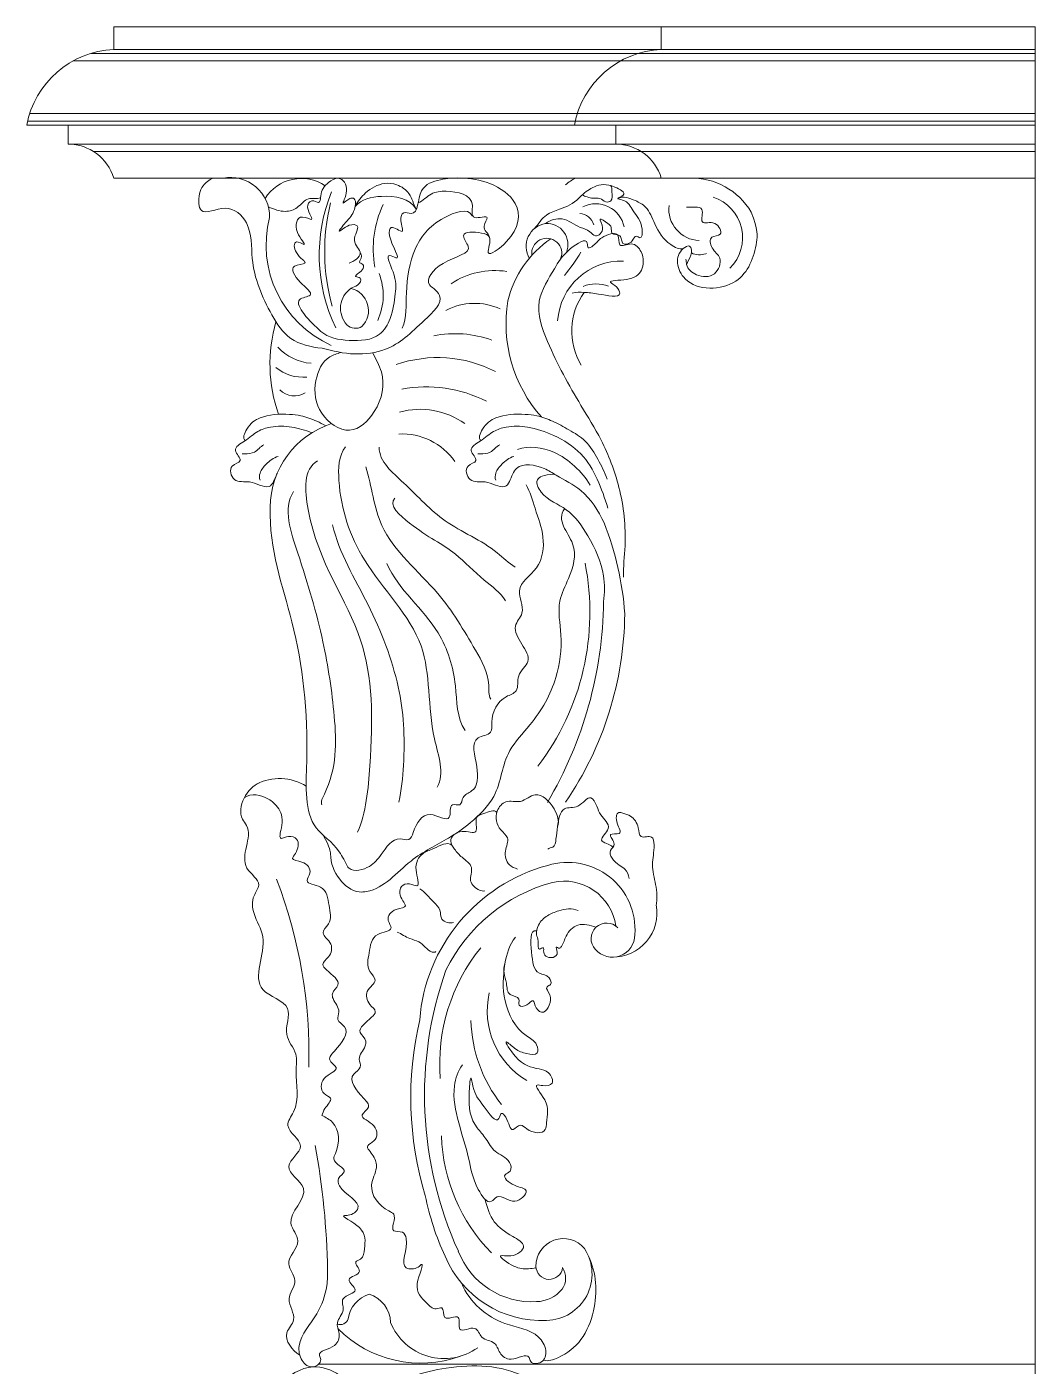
# Model space of a CAD drawing. Header units: millimetres. Extents: x -866 to 1519, y 0 to 1788.
# Drawn here: x 1227.9 to 1518.5, y 851.3 to 1237.4 of the extents above; entities that cross this region are included whole.
import ezdxf

# ---------------------------------------------------------------- set-up
doc = ezdxf.new("R2010")
doc.units = ezdxf.units.MM
doc.layers.add('ceco.net 173', color=7, linetype='Continuous')

msp = doc.modelspace()

# ---------------------------------------------------------------- linework, layer by layer
at = {"layer": 'ceco.net 173', "lineweight": 5}
for p, q in [((1252.92, 1237.44), (1518.54, 1237.44)), ((1252.92, 1237.44), (1518.54, 1237.44)), ((1252.92, 1237.44), (1252.92, 1230.89)), ((1410.77, 1237.44), (1410.77, 1230.89)), ((1518.54, 0), (1518.54, 1237.44)), ((1246.41, 1229.79), (1518.54, 1229.79)), ((1252.92, 1230.89), (1518.54, 1230.89)), ((1241.18, 1227.59), (1518.54, 1227.59)), ((1228.7, 1212.4), (1518.54, 1212.4)), ((1227.87, 1209.1), (1518.54, 1209.1)), ((1228.1, 1210.2), (1518.54, 1210.2)), ((1239.84, 1209.1), (1239.84, 1203.65)), ((1397.69, 1209.1), (1397.69, 1203.65)), ((1239.84, 1203.65), (1518.54, 1203.65)), ((1247.16, 1201.45), (1518.54, 1201.45)), ((1252.92, 1193.85), (1518.54, 1193.85)), ((1518.54, 851.9), (1311.94, 851.9))]:
    msp.add_line(p, q, dxfattribs=at)
for centre, radius, start, end in [((1254.07, 1204.28), 26.64, 92.4704, 169.5834), ((1411.92, 1204.28), 26.64, 92.4704, 169.5834), ((1239.66, 1189.78), 13.87, 17.0638, 89.2538), ((1397.51, 1189.78), 13.87, 17.0638, 89.2538), ((1286.55, 1182.72), 11.32, 358.7731, 100.5346), ((1307.01, 1181.37), 12.36, 56.1634, 147.6584), ((1419.41, 1173.79), 20.07, 30.6165, 91.3904), ((1360.73, 1171.6), 48.56, 157.8776, 205.5358), ((1371.84, 1172.68), 58.11, 166.0858, 195.7171), ((1357.31, 1173.46), 29.59, 154.4578, 190.3408), ((1391.86, 1178.11), 8.33, 11.3786, 116.1945), ((1421.99, 1184.88), 9.05, 173.3812, 268.0559), ((1421.88, 1176.62), 12.32, 314.7418, 71.9373), ((1328.49, 1174.53), 31.64, 165.45, 246.0573), ((1387.11, 1179.33), 4.29, 13.841, 88.2928), ((1378.51, 1174.13), 6.72, 99.229, 210.4726), ((1377.78, 1174.71), 6.07, 337.9036, 93.2697), ((1395.48, 1151.62), 29.72, 123.803, 166.7819), ((1377.74, 1172.17), 4.32, 337.7234, 187.863), ((1399.31, 1151.45), 18.46, 88.337, 176.2567), ((1334.44, 1205.07), 62.37, 320.886, 328.4833), ((1313.44, 1160.04), 17.17, 335.1271, 21.597), ((1362.81, 1144.16), 23.01, 81.464, 123.3651), ((1392, 1152.51), 10.8, 70.6756, 110.5049), ((1325.24, 1156.29), 6.95, 123.8508, 223.094), ((1319.79, 1155.64), 6.58, 315.5662, 75.963), ((1406.52, 1151.84), 40.51, 170.655, 221.5304), ((1403.77, 1149.78), 18.84, 143.8883, 211.5314), ((1356.95, 1139.96), 17.77, 65.3436, 117.8065), ((1341.46, 1140.22), 43.5, 163.7402, 199.4409), ((1322.66, 1154.12), 3.6, 225.9241, 300.5812), ((1351.3, 1117.7), 31.28, 70.1383, 101.3328), ((1311.04, 1155.16), 14.77, 222.7487, 265.1812), ((1307.45, 1148.57), 12.14, 230.0655, 275.5637), ((1346.33, 1105.69), 36.4, 62.8348, 109.2129), ((1305.02, 1137.11), 6.05, 226.1293, 300.4617), ((1343.05, 1095.51), 38.14, 63.0489, 100.704), ((1341.2, 1104.93), 22.25, 54.4896, 105.251), ((1323.64, 1098.7), 25.62, 108.0619, 179.3488), ((1336.04, 1101.55), 18.52, 34.7039, 92.9102), ((1313.58, 1062.43), 86.83, 3.8406, 21.6265), ((1316.96, 1068.65), 73.22, 322.6912, 11.1778), ((1277.21, 1073.22), 116.92, 329.4972, 359.2722), ((1302.19, 1069.22), 98.04, 325.6854, 359.4302), ((1300.74, 1006.55), 14.22, 57.3528, 118.2546), ((1383.8, 977.19), 19.4, 355.7993, 107.3577), ((1391.16, 947.28), 50.19, 105.1863, 175.4978), ((1167.64, 941.18), 141.57, 358.5167, 20.9285), ((1392.02, 944.17), 48.31, 105.0883, 153.7361), ((1382.74, 976.11), 15.07, 8.2519, 102.6079), ((1396.82, 981.96), 12.69, 269.2535, 10.6982), ((1395.05, 974.59), 4.51, 44.4676, 222.6912), ((1396.65, 975.77), 6.5, 220.7409, 0), ((1399.92, 938.53), 53.04, 140.9742, 184.5672), ((1450.78, 929.46), 108.27, 160.5292, 204.5028), ((1383.95, 953.74), 23.35, 167.1604, 239.2705), ((1436.73, 928.91), 98.17, 166.8688, 196.7901), ((1396.49, 952.06), 40.62, 181.5098, 218.4406), ((1397.6, 919.21), 50.21, 181.6448, 224.5377), ((1092.47, 875.35), 222.12, 0.9533, 10.279), ((1419.81, 915.94), 78.59, 191.2885, 204.7389), ((1382.51, 880.26), 7.88, 39.1266, 180.9951), ((1373.47, 892.61), 22.69, 200.803, 273.4354), ((1377.42, 877.93), 13.38, 271.2282, 33.0997), ((1376.32, 894.75), 30.23, 202.7665, 272.6258), ((1378.48, 880.22), 3.85, 181.3346, 353.5335), ((1377.47, 876.75), 5.71, 325.6797, 32.0853), ((1374.5, 880), 10.05, 271.9075, 319.9178), ((1329.09, 863.87), 8.63, 107.1134, 172.4821), ((1323.97, 863.76), 8.75, 1.3819, 72.8755), ((1318.22, 865.77), 2.43, 249.1108, 341.5832), ((1341.4, 885.81), 33.58, 224.8101, 289.939), ((1348.13, 870.15), 16.6, 201.8478, 305.8344), ((1347.03, 883.56), 31.43, 301.2669, 301.5747)]:
    msp.add_arc(centre, radius, start, end, dxfattribs=at)
for points, knots in [([(1312.97, 1144.79), (1309.84, 1145.12), (1303.4, 1146.48), (1296.74, 1156.84), (1292.09, 1168.14), (1293.01, 1180.34), (1285.78, 1187.06), (1277.33, 1182.06), (1277.3, 1188.74), (1278.64, 1192.01), (1280.41, 1193.31), (1281.59, 1193.85)], [0, 0, 0, 0, 8.651549, 16.669899, 32.442656, 41.961338, 48.823617, 55.119218, 59.525869, 61.909652, 65.154561, 65.154561, 65.154561, 65.154561]), ([(1312.28, 1187.03), (1312.58, 1187.49), (1312.45, 1189.82), (1314.12, 1192.33), (1318.22, 1194.71), (1321.28, 1190.72), (1318.01, 1185.24), (1320.51, 1187.97), (1322.94, 1188.28), (1322.36, 1183.55), (1320.45, 1182.02), (1316.67, 1177.1), (1320.34, 1180.67), (1324.58, 1180.31), (1320.69, 1175.58), (1325.69, 1172.07), (1322.13, 1169.85), (1320.82, 1169.32)], [1.87409, 1.87409, 1.87409, 1.87409, 3.372698, 7.451197, 10.089093, 13.930744, 17.33936, 19.41399, 20.356403, 23.356369, 27.44776, 30.298534, 33.36838, 35.463857, 39.342553, 43.070339, 46.910261, 46.910261, 46.910261, 46.910261]), ([(1312.97, 1144.79), (1316.05, 1143.98), (1322.05, 1142.57), (1333.53, 1144.16), (1340.2, 1150.83), (1348.65, 1158.49), (1345.53, 1161.81), (1342.18, 1164.07), (1347.58, 1170.87), (1356.82, 1172.06), (1354.26, 1175.59), (1352.99, 1178.6), (1358.18, 1178.32), (1362.46, 1177.08), (1359.08, 1169.77), (1369.57, 1177.23), (1370.76, 1186.63), (1361.68, 1192.93), (1353.78, 1194.09), (1346.99, 1193.59), (1340.19, 1191.37), (1340.94, 1182.44), (1336.08, 1184.44), (1335.3, 1181.39), (1337.2, 1176.95), (1332.44, 1180.92), (1331.99, 1175.44), (1336.71, 1169.34), (1330.76, 1172.68), (1334.52, 1165.3), (1334.13, 1160.52), (1333.28, 1153.79), (1329.29, 1147.17), (1320.83, 1146.7), (1314.73, 1147.72), (1312.64, 1149.65)], [0, 0, 0, 0, 9.556386, 18.504622, 32.613646, 40.913051, 43.493281, 45.016419, 52.352769, 61.151413, 62.851844, 64.418511, 69.607772, 72.194114, 76.664813, 82.813881, 94.033232, 103.363551, 112.005339, 117.812146, 124.112255, 131.244627, 133.359438, 135.768979, 138.865323, 142.149299, 144.628532, 151.196192, 153.094515, 157.894186, 164.248063, 171.526952, 177.012399, 185.973782, 194.494852, 194.494852, 194.494852, 194.494852]), ([(1322.52, 1185.68), (1323.29, 1187.12), (1325.55, 1190.05), (1330.08, 1192.65), (1334.86, 1192.11), (1338.69, 1189.51), (1339.32, 1186.28), (1340.15, 1184.85)], [0, 0, 0, 0, 4.895014, 11.010425, 14.548921, 18.885879, 23.857028, 23.857028, 23.857028, 23.857028]), ([(1340.7, 1186.68), (1342.04, 1187.24), (1344.28, 1189.78), (1349.85, 1190.34), (1357.84, 1188.86), (1355.25, 1181.15), (1362.05, 1183.68), (1358.57, 1179.39), (1360.91, 1177.93), (1361.19, 1176.91)], [1.073651, 1.073651, 1.073651, 1.073651, 5.123302, 9.080904, 16.850872, 20.305606, 23.325686, 25.243676, 27.900722, 27.900722, 27.900722, 27.900722]), ([(1377.43, 1180.76), (1378.74, 1181.75), (1382.72, 1182.96), (1386.44, 1179.61), (1389.98, 1178.9), (1391.9, 1176.3), (1394.92, 1179.12), (1392.02, 1182.97), (1395.24, 1180.93), (1396.6, 1179.73), (1396.01, 1177.19), (1398.91, 1177.81), (1399.28, 1176.1), (1399.73, 1174.27), (1402.53, 1175.08), (1403.19, 1177.67), (1405.24, 1175.86), (1405.51, 1181.3), (1402.62, 1183.65), (1401.19, 1187.41), (1397.27, 1187.86), (1401.51, 1189.12), (1395.77, 1192.38), (1391.93, 1191.93), (1388.52, 1189.63), (1385.81, 1186.72), (1382.23, 1184.93), (1377.02, 1183.48), (1375.35, 1180.58), (1374.21, 1179.3)], [0, 0, 0, 0, 4.92022, 10.671702, 13.717681, 15.700554, 18.791626, 21.421892, 23.984805, 25.456952, 27.222045, 29.535957, 30.817339, 31.940783, 34.672565, 36.502611, 37.644161, 40.167402, 46.105833, 50.460634, 51.856195, 53.726759, 57.081701, 62.99361, 67.426331, 68.603294, 74.942786, 79.118464, 84.291524, 84.291524, 84.291524, 84.291524]), ([(1396.14, 1191.66), (1396.65, 1191.31), (1396.37, 1189.57), (1397, 1187.22), (1394.46, 1186.64), (1393.21, 1188.39), (1391.13, 1187.83), (1389.49, 1188.38), (1388.4, 1188.69), (1388.01, 1189.03)], [0, 0, 0, 0, 1.846739, 4.441701, 5.952576, 7.954691, 9.921703, 11.641449, 13.186987, 13.186987, 13.186987, 13.186987]), ([(1297.52, 1185.5), (1299.09, 1184.89), (1301.91, 1183.72), (1306.18, 1185.06), (1308.68, 1188.68), (1311.35, 1187.72), (1312.56, 1188.15)], [0, 0, 0, 0, 4.60168, 7.845957, 11.58435, 14.857859, 14.857859, 14.857859, 14.857859]), ([(1312.64, 1149.65), (1311.04, 1151.15), (1308.37, 1153.35), (1304.8, 1159.29), (1311.66, 1159.77), (1306.24, 1163.61), (1302.96, 1168.97), (1310, 1168.95), (1304.98, 1171.5), (1304.64, 1176.49), (1309.41, 1173.58), (1304.5, 1178.44), (1306.04, 1183.94), (1311.68, 1180.6), (1307.55, 1185.65), (1310.37, 1187.89), (1311.96, 1186.47), (1312.28, 1187.03)], [14.017861, 14.017861, 14.017861, 14.017861, 20.201819, 23.996065, 27.004777, 31.326926, 35.754652, 38.585759, 42.134564, 44.931323, 47.002301, 50.570407, 54.805892, 57.233227, 61.116383, 63.008149, 64.56566, 64.56566, 64.56566, 64.56566]), ([(1322.52, 1185.68), (1324.35, 1187.68), (1330.78, 1189.38), (1338.39, 1187.94), (1340.15, 1184.85)], [0, 0, 0, 0, 8.135004, 18.831147, 18.831147, 18.831147, 18.831147]), ([(1336.08, 1150.56), (1337.42, 1153.71), (1336.83, 1161.62), (1338.99, 1173.82), (1345.12, 1181.83), (1355.13, 1185.46), (1356.25, 1182.99)], [0, 0, 0, 0, 10.258236, 23.113098, 35.358867, 43.504833, 43.504833, 43.504833, 43.504833]), ([(1417.18, 1173.57), (1415.96, 1173.17), (1411.95, 1175.16), (1408.95, 1179.8), (1407.05, 1185.37), (1402.93, 1187.65), (1399.71, 1188.75), (1398.2, 1187.93)], [0, 0, 0, 0, 3.852072, 11.419227, 16.941897, 20.366452, 25.520718, 25.520718, 25.520718, 25.520718]), ([(1417.8, 1170.43), (1417.96, 1169.94), (1417.9, 1167.98), (1421.04, 1165.31), (1426.52, 1165.05), (1428.7, 1170.99), (1425.15, 1173.02), (1424.41, 1177.37), (1429.01, 1177.01), (1426.52, 1182.09), (1421.33, 1179.79), (1423.89, 1186.5), (1419.47, 1185.19), (1417.98, 1185.48)], [0, 0, 0, 0, 1.524865, 5.634922, 10.776365, 15.52793, 19.252098, 22.273035, 24.81701, 28.270662, 31.877775, 35.454245, 40.00784, 40.00784, 40.00784, 40.00784]), ([(1436.68, 1184.01), (1438.62, 1178.94), (1438.17, 1172.76), (1434.02, 1161.47), (1418.84, 1161.24), (1414.86, 1169.1), (1415.94, 1173.01), (1419.45, 1174.99), (1419.66, 1171.02), (1418.27, 1169.83), (1418.06, 1168.86)], [49.20467, 49.20467, 49.20467, 49.20467, 53.85548, 65.468051, 78.699621, 83.330348, 87.375279, 89.124268, 91.577699, 94.286653, 94.286653, 94.286653, 94.286653]), ([(1385.1, 1160.66), (1386.17, 1161.08), (1388.95, 1160.85), (1392.68, 1160.57), (1399.95, 1158.87), (1398.07, 1162.65), (1394.45, 1164.44), (1401.77, 1164.18), (1405.79, 1166.76), (1405.75, 1172.24), (1402.56, 1175.76), (1398.03, 1173.32), (1399.07, 1179.14), (1393.16, 1176.89), (1392.05, 1174.89), (1389.36, 1173.15), (1389.8, 1177.2), (1382.48, 1172.42), (1379.96, 1167.32), (1373.65, 1157.92), (1378.95, 1143.49), (1385.88, 1130.91), (1394.22, 1117.59), (1399.41, 1104.09), (1400.9, 1090.44), (1399.78, 1081.83), (1399.86, 1078.84)], [0, 0, 0, 0, 3.45236, 7.609946, 13.747352, 15.82739, 17.967645, 22.613756, 27.685829, 32.973718, 36.65335, 39.908888, 42.736941, 47.36281, 50.766891, 52.329886, 53.673215, 58.730302, 66.257075, 76.49165, 88.391582, 109.172245, 120.694437, 135.269462, 152.229363, 161.212301, 161.212301, 161.212301, 161.212301]), ([(1321.37, 1162.07), (1321.88, 1162.42), (1323.37, 1162.48), (1324.79, 1165.13), (1321.47, 1165.45), (1324.79, 1166.87), (1325.23, 1169.17), (1323.04, 1169.39), (1324.69, 1170.84), (1324.18, 1171.91), (1323.98, 1172.18)], [0.380781, 0.380781, 0.380781, 0.380781, 2.212495, 4.164747, 5.37954, 7.965736, 9.566499, 11.003376, 12.551289, 13.186912, 13.186912, 13.186912, 13.186912]), ([(1419.44, 1172.24), (1420.71, 1171.59), (1422.27, 1171.62), (1423.6, 1172.02), (1423.76, 1172.1)], [0, 0, 0, 0, 3.902329, 3.937864, 3.937864, 3.937864, 3.937864]), ([(1327.57, 1143.5), (1328.42, 1141.66), (1331.6, 1136.48), (1329.67, 1126.91), (1321.02, 1118.8), (1311.47, 1125.62), (1310.19, 1134.85), (1313.54, 1142.21), (1317.33, 1143.19), (1318.45, 1143.56)], [0, 0, 0, 0, 5.512666, 16.091567, 24.189188, 32.702743, 41.415204, 48.63379, 51.80285, 51.80285, 51.80285, 51.80285]), ([(1290.87, 1118.16), (1289.93, 1118.75), (1291.51, 1122.63), (1295.8, 1125.64), (1301.9, 1125.93), (1307.41, 1125.38), (1310.91, 1124.08), (1313.2, 1122.91), (1314.06, 1122.45)], [0, 0, 0, 0, 3.006868, 7.594015, 15.374333, 18.368485, 22.767946, 25.410207, 25.410207, 25.410207, 25.410207]), ([(1358.83, 1118.16), (1357.89, 1118.74), (1359.47, 1122.62), (1363.76, 1125.64), (1369.86, 1125.93), (1375.37, 1125.38), (1379.64, 1123.79), (1384.24, 1121.23), (1389.35, 1118.21), (1392.56, 1112.8), (1394.48, 1109.03), (1395.12, 1107.02)], [0, 0, 0, 0, 3.307554, 8.353417, 16.911766, 20.205333, 25.044741, 30.368415, 36.100011, 42.483279, 48.801147, 48.801147, 48.801147, 48.801147]), ([(1300.08, 1108.76), (1300.04, 1108.69), (1299.31, 1107.25), (1298.58, 1104.15), (1294.74, 1105.34), (1291.82, 1106.75), (1287.32, 1105.62), (1285.76, 1111.23), (1290.83, 1112.04), (1286.51, 1115.77), (1291.39, 1118.18), (1293.94, 1120.9), (1298.86, 1122.46), (1304.25, 1122.31), (1308.16, 1121.16), (1310.04, 1120.4)], [32.14794, 32.14794, 32.14794, 32.14794, 32.343108, 36.246209, 38.731262, 41.509479, 45.531842, 49.070063, 51.584862, 54.499242, 57.905251, 62.231107, 65.72616, 71.299873, 76.78989, 76.78989, 76.78989, 76.78989]), ([(1394.3, 1094.43), (1392.65, 1097.96), (1388.99, 1103.83), (1381.57, 1107.35), (1376.18, 1110.97), (1370.08, 1111.92), (1367.45, 1107.98), (1366.54, 1104.14), (1362.7, 1105.34), (1359.78, 1106.74), (1355.28, 1105.61), (1353.72, 1111.22), (1358.79, 1112.04), (1354.47, 1115.76), (1359.35, 1118.18), (1361.9, 1120.9), (1366.82, 1122.45), (1372.86, 1122.29), (1380.35, 1119.74), (1390.51, 1113.38), (1393.55, 1104.23), (1395.4, 1098.71)], [1.705033, 1.705033, 1.705033, 1.705033, 12.178069, 19.721158, 23.376315, 30.578217, 32.343108, 36.246209, 38.731262, 41.509479, 45.531842, 49.070063, 51.584862, 54.499242, 57.905251, 62.231107, 65.72616, 71.299873, 78.52995, 87.118708, 102.987355, 102.987355, 102.987355, 102.987355]), ([(1296.24, 1116.94), (1295.16, 1116.51), (1293.91, 1114.4), (1291.35, 1114.41), (1290.16, 1114.32), (1289.92, 1114.35)], [0, 0, 0, 0, 3.466965, 6.344109, 7.073329, 7.073329, 7.073329, 7.073329]), ([(1319.78, 1116.36), (1317.69, 1113.81), (1317.38, 1101.26), (1324.08, 1081.35), (1345.57, 1061), (1342.73, 1036.91), (1348.44, 1022.3), (1346.18, 1018.22)], [0, 0, 0, 0, 9.889501, 33.934042, 63.634273, 90.678511, 104.664001, 104.664001, 104.664001, 104.664001]), ([(1329.42, 1116.28), (1329.42, 1112.1), (1338.1, 1105), (1347.91, 1093.83), (1361.03, 1088.68), (1366.73, 1082.81), (1368.64, 1081.72)], [0, 0, 0, 0, 12.531657, 28.719064, 46.323543, 52.91367, 52.91367, 52.91367, 52.91367]), ([(1364.2, 1116.93), (1363.12, 1116.5), (1361.87, 1114.39), (1359.31, 1114.4), (1358.12, 1114.31), (1357.88, 1114.34)], [0, 0, 0, 0, 3.466965, 6.344109, 7.073329, 7.073329, 7.073329, 7.073329]), ([(1390.28, 1105.34), (1389.12, 1107.38), (1385.88, 1111), (1379.19, 1115.92), (1372.59, 1116.77), (1369.27, 1115.64)], [0, 0, 0, 0, 7.022129, 14.290286, 24.826884, 24.826884, 24.826884, 24.826884]), ([(1300.29, 1113.62), (1298.99, 1113.2), (1297.02, 1111.67), (1294.98, 1109.26), (1294.84, 1107.36), (1295.1, 1106.74)], [0, 0, 0, 0, 4.088906, 7.23358, 9.25755, 9.25755, 9.25755, 9.25755]), ([(1311.71, 1112.28), (1307.5, 1110.06), (1309.06, 1086.07), (1327.48, 1063.45), (1327.75, 1032.22), (1325.63, 1010.75), (1323.22, 1005.29)], [0, 0, 0, 0, 12.97695, 49.84196, 82.861695, 98.952372, 98.952372, 98.952372, 98.952372]), ([(1368.25, 1113.62), (1366.95, 1113.19), (1364.98, 1111.66), (1362.94, 1109.26), (1362.8, 1107.36), (1363.06, 1106.73)], [0, 0, 0, 0, 4.088906, 7.23358, 9.25755, 9.25755, 9.25755, 9.25755]), ([(1325.61, 1110.56), (1327.34, 1104.99), (1328.7, 1090.03), (1346.34, 1076.26), (1355.66, 1060.46), (1361.58, 1050.22), (1360.86, 1044.79), (1361.62, 1043.66)], [0, 0, 0, 0, 17.49383, 42.830753, 62.457043, 73.222426, 77.320899, 77.320899, 77.320899, 77.320899]), ([(1394.12, 1071.73), (1394.42, 1074.24), (1394.57, 1080.95), (1390.31, 1090.04), (1384.17, 1098.98), (1377.05, 1101.08), (1373.94, 1106.9), (1376.75, 1108.32), (1379.91, 1108.51)], [5.427306, 5.427306, 5.427306, 5.427306, 12.225171, 23.49581, 32.330109, 40.381039, 43.696276, 46.422969, 46.422969, 46.422969, 46.422969]), ([(1371.83, 1105.38), (1372.96, 1103.4), (1374.57, 1097.64), (1377.35, 1090.5), (1376.31, 1081.07), (1367.77, 1076), (1372.13, 1068.92), (1365.89, 1062.97), (1375.62, 1055.7), (1368.68, 1050.96), (1370, 1045.71), (1363.96, 1044), (1361.52, 1039.16), (1362.21, 1033.29), (1355.13, 1032.82), (1358.16, 1024.42), (1357.91, 1017.31), (1353.27, 1016.02), (1353.25, 1012.48), (1349.36, 1014.17), (1350.84, 1007.01), (1342.62, 1012.68), (1339.85, 1006.94), (1338.27, 1002.51), (1333.58, 1004.42), (1330.44, 999.11), (1326.94, 994.92), (1322.07, 993.64), (1320.54, 995.09), (1320.42, 995.21)], [4.848609, 4.848609, 4.848609, 4.848609, 10.858265, 18.671518, 26.903475, 34.374704, 40.25875, 44.089923, 53.897293, 58.365487, 62.364778, 65.363229, 73.059759, 75.652133, 79.256066, 86.820364, 93.305433, 96.116514, 98.186719, 100.072627, 103.438463, 108.457413, 114.926934, 117.161025, 119.396403, 125.848053, 130.210602, 135.550242, 136.010746, 136.010746, 136.010746, 136.010746]), ([(1304.76, 1103.52), (1301.62, 1098.48), (1307.4, 1081.94), (1313.33, 1062.15), (1317.03, 1038.29), (1317.32, 1022.7), (1312.55, 1014.12), (1312.94, 1013.12)], [0, 0, 0, 0, 17.820371, 44.444173, 66.104243, 88.751671, 91.957362, 91.957362, 91.957362, 91.957362]), ([(1333.96, 1101.58), (1332.03, 1099.56), (1341.64, 1090.95), (1350.29, 1087.35), (1358.86, 1078.23), (1364.38, 1074.43), (1365.9, 1072.01)], [0, 0, 0, 0, 8.394351, 24.336174, 35.490353, 44.070627, 44.070627, 44.070627, 44.070627]), ([(1320.42, 995.21), (1319.62, 996.69), (1317.02, 1002.03), (1307.53, 1007.39), (1309.57, 1034.25), (1306.34, 1064.16), (1297.66, 1086.71), (1298.02, 1098.99)], [6.862987, 6.862987, 6.862987, 6.862987, 10.616832, 19.338481, 36.701568, 73.764871, 104.768525, 104.768525, 104.768525, 104.768525]), ([(1382.93, 1098.54), (1380.28, 1095.12), (1387.41, 1088.78), (1384.77, 1079.42), (1380.44, 1071.19), (1382.47, 1061.24), (1380.93, 1048.65), (1374.91, 1037.81), (1364.82, 1027.64), (1364.63, 1016.29), (1355.85, 1007.78), (1348.86, 1002.98), (1337.19, 997.33), (1330.53, 988.54), (1322.06, 987.78), (1317.16, 991.86), (1315.26, 996.85), (1315.39, 1000.57), (1313.3, 1004.45)], [0, 0, 0, 0, 10.070991, 19.566974, 25.935541, 34.764552, 46.062231, 60.000642, 68.028585, 80.870037, 90.019068, 98.095104, 109.918675, 124.323598, 126.2337, 132.446295, 139.730547, 141.600733, 141.600733, 141.600733, 141.600733]), ([(1316.03, 1093.9), (1317.86, 1085.7), (1326.93, 1071.27), (1336.01, 1047.83), (1337.09, 1030.1), (1335.89, 1017.37), (1335.13, 1013.96)], [0, 0, 0, 0, 22.930362, 45.855049, 66.485879, 74.916917, 74.916917, 74.916917, 74.916917]), ([(1331.67, 1082.7), (1335.03, 1075.12), (1346.76, 1066.26), (1352.11, 1048.7), (1351.72, 1038.21), (1354.23, 1034.6)], [0, 0, 0, 0, 24.872869, 40.868502, 54.060327, 54.060327, 54.060327, 54.060327]), ([(1306.54, 854.54), (1304.4, 855.8), (1300.94, 860.3), (1306.41, 865.14), (1301.7, 870.65), (1306.84, 875.91), (1301.2, 881.47), (1308.23, 886.94), (1300.88, 894.04), (1312.22, 902.03), (1299.85, 908.58), (1310.08, 914.95), (1301.29, 919.8), (1307.06, 927), (1304.9, 934.04), (1306.12, 941.95), (1301.14, 946.93), (1305.64, 956.06), (1290.47, 959.52), (1298.55, 973.22), (1293.1, 980.95), (1292.55, 986.47), (1296.2, 990.91), (1287.31, 996.11), (1293.8, 1004.66), (1287.67, 1011.43), (1291.37, 1018.16), (1294.98, 1019.55)], [0, 0, 0, 0, 7.445911, 11.63896, 17.784434, 23.36494, 28.478556, 35.619266, 41.008389, 51.771021, 59.437945, 66.203002, 73.10583, 77.350027, 89.266141, 94.010225, 100.283648, 107.762213, 116.769647, 131.93852, 139.099047, 144.235629, 147.608745, 153.566612, 165.896821, 168.049629, 179.637315, 179.637315, 179.637315, 179.637315]), ([(1290.52, 1015.14), (1292.67, 1016.74), (1297.07, 1015.42), (1300.22, 1012.87), (1302.42, 1008.83), (1299.85, 1002.45), (1303.47, 1004.47), (1306.64, 1003.27), (1306.09, 999.9), (1303.69, 997.17), (1308.03, 997.03), (1310.39, 994.09), (1307.46, 990.38), (1314.34, 990.06), (1314.77, 984.26), (1316.08, 979.38), (1312.66, 976.68), (1314.23, 974.57), (1316.18, 972.84), (1315.52, 969.4), (1312.52, 967.43), (1315.12, 964.55), (1319.29, 961.87), (1315.65, 959.3), (1316.25, 956.32), (1318.54, 954.28), (1316.89, 950.89), (1321.82, 948.38), (1317.86, 943.49), (1314.12, 939.66), (1318.93, 936.81), (1312.49, 935.03), (1312.4, 929.98), (1316.58, 928.61), (1313.81, 926.03), (1313.09, 924.28), (1312.96, 923.62)], [0, 0, 0, 0, 4.876342, 8.015551, 12.64279, 16.761831, 18.757924, 20.977846, 24.705698, 26.186086, 28.793015, 32.385612, 34.452421, 38.313222, 43.670826, 48.51107, 51.221908, 52.702295, 54.784368, 58.231639, 60.651125, 62.395759, 67.362208, 70.046597, 71.346667, 75.159908, 77.190026, 79.702037, 86.601256, 89.185912, 91.827911, 96.061421, 99.979962, 102.043417, 105.08906, 106.976271, 106.976271, 106.976271, 106.976271]), ([(1380.85, 1006.84), (1381.44, 1008.49), (1380.15, 1012.57), (1374.98, 1017.87), (1370.49, 1013.24), (1365.9, 1014.96), (1362.55, 1010.89), (1363.44, 1006.31), (1367.36, 1003.66), (1365.28, 999.8), (1366.26, 995.87), (1368.49, 994.9), (1369.35, 994.67)], [0, 0, 0, 0, 5.278976, 12.0437, 16.73794, 20.912248, 24.582424, 30.085783, 33.04467, 36.917292, 41.019387, 43.692501, 43.692501, 43.692501, 43.692501]), ([(1396.84, 1000.98), (1395.96, 1001.91), (1391.59, 1002.5), (1397.23, 1006.65), (1393.25, 1009.8), (1392.26, 1012.63), (1390.29, 1016.84), (1387.13, 1011.78), (1381.77, 1013.03), (1380.85, 1007.17), (1380.5, 1003.9), (1380.09, 1000.68), (1378.42, 1000.76), (1378.04, 1000.4)], [0, 0, 0, 0, 3.855006, 7.674772, 12.151678, 14.893595, 17.884435, 22.323548, 26.245281, 31.707423, 35.453336, 37.88095, 39.451618, 39.451618, 39.451618, 39.451618]), ([(1363.38, 1010.99), (1362.58, 1011.96), (1360.13, 1010.64), (1356.47, 1009.91), (1358.66, 1003.92), (1352.97, 1006.53), (1349.11, 1003.21), (1351.36, 1000.12), (1353.27, 997.81), (1357.07, 995.48), (1354.86, 991.08), (1357.62, 988.72), (1359.38, 988.23), (1359.86, 988.35)], [0, 0, 0, 0, 3.750408, 6.019676, 10.202776, 14.15003, 18.46662, 20.986777, 24.179175, 28.167931, 32.005902, 35.753241, 37.227183, 37.227183, 37.227183, 37.227183]), ([(1409.33, 984.07), (1409.65, 986.08), (1409.33, 990.07), (1407.71, 996.02), (1408.95, 1000.12), (1408.37, 1004.79), (1404.37, 1003.06), (1404.3, 1007.28), (1402.51, 1009.9), (1400.15, 1010.68), (1397.67, 1011.3), (1397.61, 1007.8), (1400.03, 1004.19), (1394.55, 1005.36), (1398.2, 1001.85), (1394.72, 999.4), (1397.87, 996.07), (1400.64, 994.63), (1401.37, 992.9), (1401.46, 991.94)], [0, 0, 0, 0, 6.103346, 11.913855, 17.673698, 20.002159, 22.953289, 25.60815, 29.652545, 32.033152, 33.221304, 36.345055, 39.348522, 41.871079, 44.853, 46.89912, 51.85009, 53.854027, 56.754947, 56.754947, 56.754947, 56.754947]), ([(1350.41, 1001.54), (1349.04, 1002.7), (1345.61, 1000.58), (1341.32, 999.21), (1339.12, 995.17), (1341.7, 988.79), (1338.07, 990.81), (1334.9, 989.61), (1335.45, 986.24), (1337.86, 983.51), (1333.52, 983.37), (1331.15, 980.43), (1334.08, 976.72), (1327.2, 976.4), (1326.77, 970.6), (1325.46, 965.72), (1328.88, 963.02), (1327.31, 960.91), (1325.36, 959.18), (1326.02, 955.74), (1329.02, 953.77), (1326.42, 950.89), (1322.25, 948.21), (1325.89, 945.64), (1325.29, 942.66), (1323, 940.62), (1324.65, 937.23), (1319.72, 934.72), (1323.68, 929.83), (1327.42, 926), (1322.61, 923.15), (1329.05, 921.37), (1329.14, 916.32), (1324.96, 914.95), (1328.25, 911.89), (1329.13, 908.04), (1325.66, 902.4), (1329.73, 897.03), (1334.98, 894.96), (1331.8, 889.57), (1336.38, 890.53), (1338.44, 886.08), (1334.32, 879.23), (1340.05, 879.24), (1342.97, 882.02), (1338.71, 873.52), (1342.35, 870.49), (1345.17, 867.34), (1348.29, 868.89), (1347.4, 863.56), (1353.63, 867.31), (1351.38, 859.97), (1357.55, 863.8), (1358.67, 858.77), (1363.07, 858.77), (1364, 854.81), (1367.67, 852.24), (1372.56, 855.61), (1373.07, 851.89), (1376.97, 852.01), (1377.98, 856.32), (1374.47, 861.96), (1365.91, 862.77), (1358, 867.74), (1354.28, 872.5), (1353.24, 875.22)], [0, 0, 0, 0, 5.363976, 8.817106, 13.907069, 18.438015, 20.633716, 23.07563, 27.176268, 28.804694, 31.672317, 35.624173, 37.897663, 42.144544, 48.037908, 53.362177, 56.344099, 57.972525, 60.262805, 64.054803, 66.716237, 68.635335, 74.098429, 77.051256, 78.481334, 82.675899, 84.909028, 87.672241, 95.261381, 98.104503, 101.010702, 105.667563, 109.977958, 112.247759, 115.597966, 119.120027, 124.293594, 133.293489, 134.93035, 139.694481, 142.232886, 144.37359, 152.808591, 156.221847, 157.356747, 162.918544, 169.21062, 172.364213, 173.96964, 176.839486, 180.699286, 184.1324, 188.452277, 191.677663, 195.738546, 198.890889, 202.551186, 207.792958, 209.014786, 211.975109, 215.640615, 220.005195, 230.462917, 239.077124, 247.817342, 247.817342, 247.817342, 247.817342]), ([(1350.91, 979.21), (1349.75, 978.96), (1346.88, 979.52), (1347.36, 983.17), (1344.33, 985.67), (1342.73, 988.06), (1341.15, 988.94)], [0, 0, 0, 0, 3.542884, 6.205233, 9.216791, 14.649642, 14.649642, 14.649642, 14.649642]), ([(1391.94, 977.86), (1390.29, 978.44), (1386.68, 979.54), (1383.11, 975.75), (1382.61, 973.11), (1381.38, 971.55), (1380.06, 972.72), (1381.24, 970.27), (1379.41, 968.59), (1376.4, 969.58), (1377.11, 972.51), (1374.85, 970.72), (1375.65, 974.09), (1374.44, 975.87), (1375.28, 978.99), (1377.77, 981.37), (1381.74, 982.96), (1385.1, 983.47), (1386.8, 982.68)], [0, 0, 0, 0, 5.251415, 9.919486, 13.18908, 13.998079, 14.85556, 16.359976, 18.232814, 21.376056, 22.660435, 23.806964, 26.173992, 28.083627, 30.907109, 34.620729, 38.180388, 43.787887, 43.787887, 43.787887, 43.787887]), ([(1374.8, 976.86), (1372.74, 977.21), (1373.48, 969.96), (1373.93, 964.35), (1378.41, 964.17), (1379.43, 961.35), (1376.97, 960.69), (1379.29, 958.11), (1378.65, 955.65), (1377.09, 952.71), (1374.34, 954.21), (1374.12, 957.7), (1372.22, 955.15), (1369.25, 954.79), (1370.31, 957.95), (1366.26, 958.02), (1366.34, 962.67), (1364.81, 965.68), (1365.7, 967.33)], [0, 0, 0, 0, 6.254453, 12.795528, 15.889448, 17.834164, 19.057365, 21.496498, 24.507814, 27.073849, 29.497739, 31.786291, 33.954178, 36.161634, 37.867203, 40.738725, 44.128023, 49.750989, 49.750989, 49.750989, 49.750989]), ([(1334.66, 976.49), (1335.9, 975.95), (1337.75, 974.56), (1340.85, 973.96), (1342.73, 972.18), (1344.13, 970.68), (1345.54, 970.63), (1345.82, 970.86)], [0, 0, 0, 0, 4.057076, 6.779714, 9.176867, 11.684874, 12.775641, 12.775641, 12.775641, 12.775641]), ([(1368.69, 975.03), (1366.97, 972.88), (1365.16, 966.52), (1364.85, 956.35), (1369.24, 947.51), (1374.9, 945), (1375.61, 940.81), (1371.37, 941.53), (1368.97, 942.3), (1364.54, 946.64), (1369.76, 938.28), (1373.87, 937.32), (1378.52, 936.47), (1380.27, 932.45), (1377.05, 932), (1373.41, 932.97), (1379, 926.84), (1377.66, 923.32), (1377.59, 918.07), (1372.61, 918.61), (1370.19, 921.62), (1367.2, 918), (1366.84, 922.34), (1364.5, 924.9), (1363.71, 920.38), (1358.64, 927.86), (1356.75, 929.66), (1355.82, 936.03), (1354.93, 926.2), (1355.95, 921.82), (1360.46, 916.86), (1362.59, 912.62), (1366.94, 911.51), (1367.86, 907.49), (1364.33, 906.34), (1368.24, 902.92), (1373.53, 902.58), (1368.07, 896.8), (1364.21, 901.7), (1361.06, 897.36), (1356.32, 904.4), (1355.56, 911.42), (1352.13, 921.56), (1350.22, 930.72), (1352.13, 936.51), (1353.45, 938.23)], [0, 0, 0, 0, 8.257466, 18.884422, 30.627275, 34.665672, 36.987098, 40.021558, 43.694565, 46.86615, 51.906295, 59.556731, 62.435156, 65.645192, 68.4113, 70.024846, 74.803066, 81.42257, 83.413215, 88.761862, 90.839447, 93.314424, 97.467996, 99.110261, 100.702997, 106.155752, 112.849687, 115.225195, 119.002159, 129.794175, 133.855459, 138.307884, 143.510504, 146.009482, 147.79086, 151.828841, 155.574515, 159.984589, 165.300265, 167.331326, 172.442111, 181.910515, 192.451937, 203.207185, 209.688788, 209.688788, 209.688788, 209.688788]), ([(1312.97, 923.62), (1314, 923.05), (1318, 921.08), (1318.22, 915.01), (1315.46, 910.08), (1321.32, 907.91), (1317.17, 905.77), (1318.39, 901.01), (1325.91, 898.31), (1321.46, 894.7), (1317.44, 895.01), (1326.12, 891.11), (1325.22, 886.46), (1325.02, 882.24), (1321.62, 881.47), (1325.69, 877.9), (1318.48, 876.87), (1324.87, 872.6), (1317.66, 871.67), (1319.97, 867.06), (1316.56, 864.28), (1318.34, 860.63), (1317.13, 856.32), (1311.2, 855.84), (1313.17, 852.63), (1310.07, 850.26), (1306.56, 852.96), (1305.71, 859.55), (1311.83, 865.59), (1314.43, 873.28), (1314.66, 877.97), (1314.51, 879.68)], [109.698321, 109.698321, 109.698321, 109.698321, 112.994176, 121.175899, 122.663954, 126.994983, 129.302624, 131.248719, 138.916901, 142.019861, 143.051588, 148.107767, 153.827836, 156.694739, 158.154219, 160.763169, 164.272078, 167.393091, 171.320252, 174.252421, 177.944133, 180.809899, 184.137441, 188.902689, 190.013442, 192.704645, 196.036923, 200.004723, 209.511743, 217.34284, 221.983617, 221.983617, 221.983617, 221.983617]), ([(1360.01, 899.41), (1360.54, 897.1), (1362.09, 892.42), (1366.76, 889.4), (1372.72, 886.04), (1368.28, 882.48), (1362.5, 883.91), (1368.58, 879.51), (1371.73, 879.29), (1373.93, 879.57), (1374.66, 879.73)], [1.23594, 1.23594, 1.23594, 1.23594, 8.218365, 15.026183, 19.2067, 23.819238, 26.773057, 31.582843, 35.939846, 38.10685, 38.10685, 38.10685, 38.10685]), ([(1389.78, 883.07), (1392.12, 878.34), (1392.51, 869.34), (1388.33, 858.71), (1382.54, 854.16), (1378.14, 852.68), (1376.78, 853.09)], [0, 0, 0, 0, 15.822527, 24.840914, 33.282643, 37.534764, 37.534764, 37.534764, 37.534764]), ([(1295.07, 834.68), (1296.35, 842.08), (1308.14, 857.09), (1327.07, 842.77), (1329.21, 825.52), (1315.02, 809.44), (1302.25, 826.24), (1312.02, 842.98), (1323.88, 833.76), (1318.58, 819.36), (1308.35, 829.32), (1313.4, 833.19), (1315.01, 833.13)], [0, 0, 0, 0, 22.535149, 38.738619, 57.279923, 71.316954, 86.528487, 101.063262, 110.315412, 120.458301, 129.146823, 133.976671, 133.976671, 133.976671, 133.976671]), ([(1344.07, 834.56), (1344.83, 833.62), (1345.46, 830.67), (1342.2, 826.97), (1335.88, 826.45), (1333.37, 833.27), (1338.55, 840.82), (1349.01, 835.89), (1349.43, 825.18), (1339.91, 820.75), (1329.73, 826.15), (1331.99, 836.93), (1339.77, 840.15), (1348.5, 839.47), (1355.51, 829.78), (1349.1, 817.38), (1334.3, 815.97), (1326.47, 828.86), (1329.96, 846.28), (1350.35, 852.13), (1367.85, 851.69), (1376.83, 844.85), (1378.75, 842.32)], [0, 0, 0, 0, 3.613287, 7.716424, 13.488757, 18.872934, 25.671205, 35.707279, 43.867032, 52.32413, 62.163349, 71.705801, 77.70254, 86.174007, 96.245159, 107.819208, 121.090463, 132.107879, 148.182589, 166.615008, 189.387633, 198.905493, 198.905493, 198.905493, 198.905493])]:
    msp.add_open_spline(points, degree=3, knots=knots, dxfattribs=at)
msp.add_open_spline([(1383.19, 1191.91), (1384.08, 1192.65), (1385.03, 1193.29), (1386.04, 1193.85)], degree=3, dxfattribs=at)

doc.saveas('drawing.dxf')
